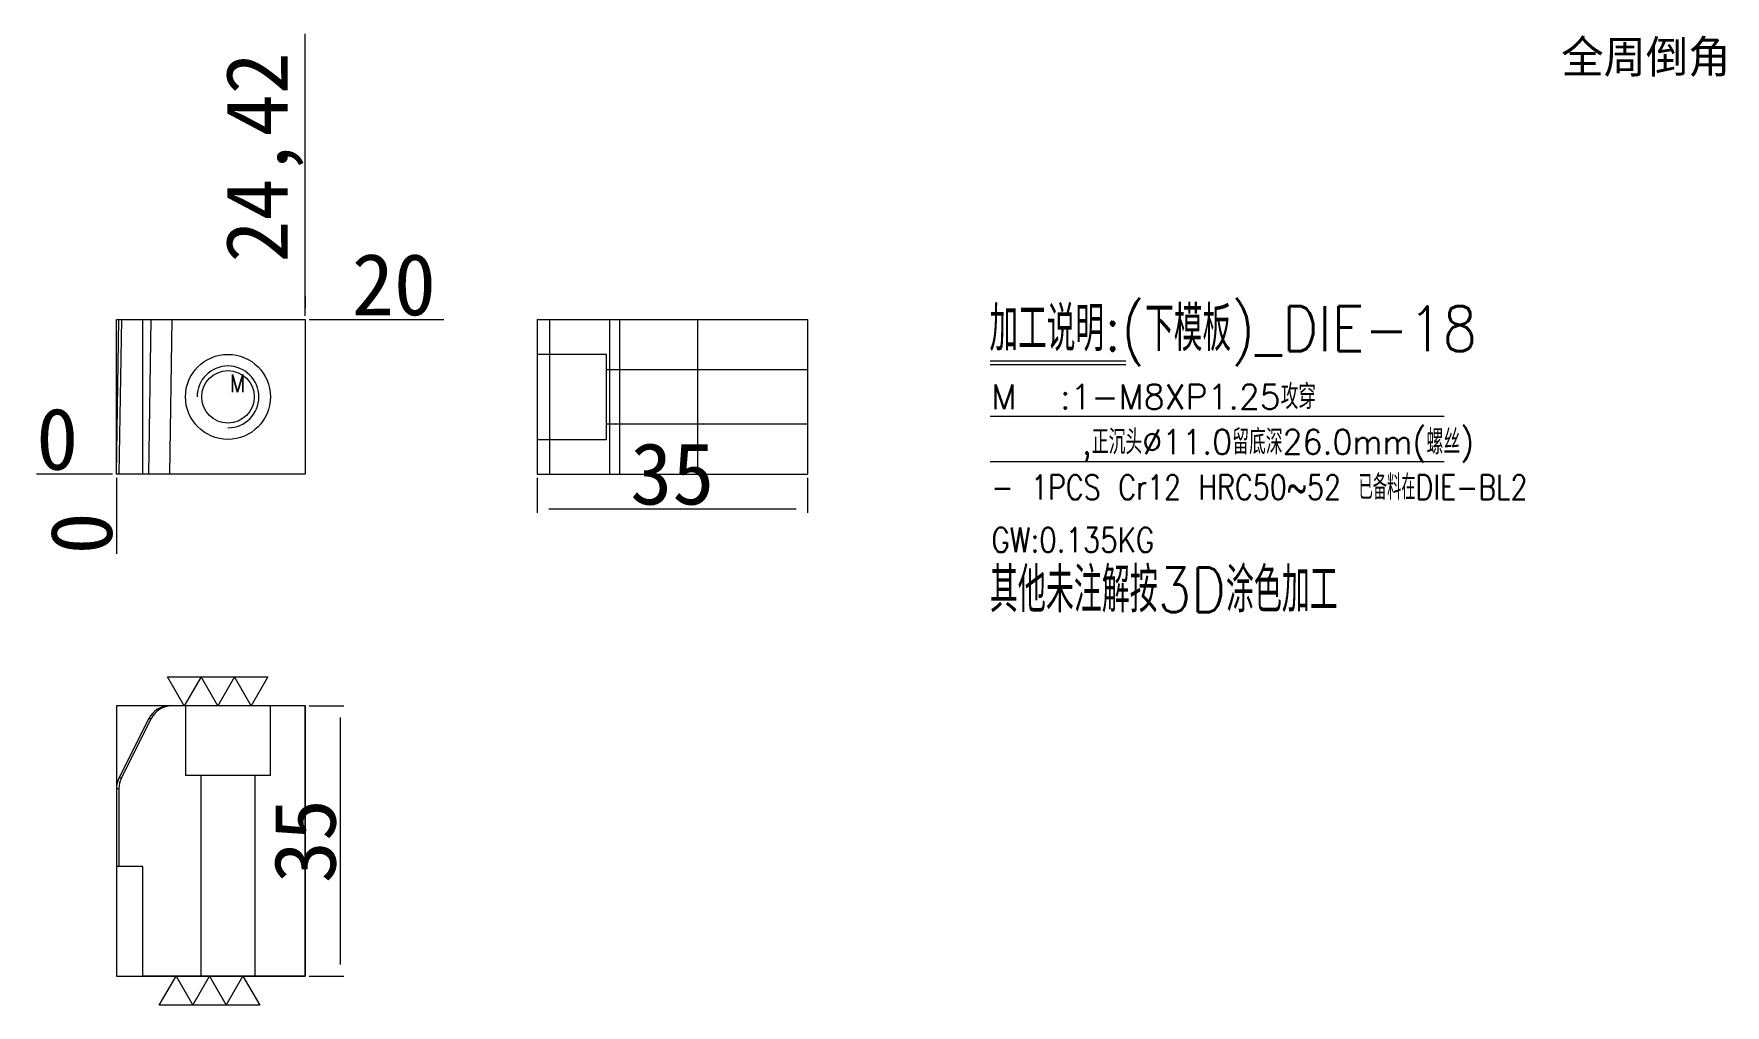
# Model space of a CAD drawing. Header units: millimetres. Extents: x 12528 to 12747, y 41956 to 42081.
import ezdxf
from ezdxf.enums import TextEntityAlignment as Align

# ---------------------------------------------------------------- set-up
doc = ezdxf.new("R2010")
doc.units = ezdxf.units.MM
doc.linetypes.add('DASHED', pattern=[0])
doc.layers.add('DIE', color=7, linetype='Continuous')
doc.layers.add('dim', color=4, linetype='Continuous')
doc.styles.add('_PUG_ERP', font='txt')
doc.styles.add('chinesef_fs', font='txt.shx', dxfattribs={"bigfont": 'gbcbig.shx'})
doc.dimstyles.new('_PUG_ERP', dxfattribs={"dimtxt": 8, "dimasz": 1.5, "dimexe": 0.5, "dimexo": 0.5, "dimgap": 0.5, "dimtad": 1, "dimtxsty": '_PUG_ERP', "dimblk": 'CLOSEDBLANK', "dimcen": 0, "dimclrd": 4, "dimclre": 4, "dimclrt": 3, "dimazin": 3, "dimtfac": 1, "dimtmove": 0, "dimatfit": 3, "dimldrblk": 'CLOSEDBLANK', "dimlwd": 9, "dimlwe": 9})

# ---------------------------------------------------------------- blocks, each defined once
blk = doc.blocks.new('*D733')
at = {"layer": 'Defpoints', "color": 0}
for p in [(12563.08, 42044.39), (12567.58, 42044.39), (12538.65, 42024.39)]:
    blk.add_point(p, dxfattribs=at)
at = {"layer": 'dim', "color": 4, "lineweight": 9}
blk.add_line((12563.58, 42044.39), (12581.03, 42044.39), dxfattribs=at)
at = {"layer": 'dim', "color": 3, "lineweight": 13, "insert": (12574.55, 42048.89), "char_height": 8, "attachment_point": 5, "style": '_PUG_ERP'}
blk.add_mtext('20', dxfattribs=at)
blk = doc.blocks.new('_ClosedBlank')
blk = doc.blocks.new('*D734')
at = {"layer": 'Defpoints', "color": 0}
for p in [(12534.15, 42024.39), (12538.65, 42024.39), (12538.65, 42024.39)]:
    blk.add_point(p, dxfattribs=at)
at = {"layer": 'dim', "color": 4, "lineweight": 9}
blk.add_line((12538.15, 42024.39), (12528.32, 42024.39), dxfattribs=at)
at = {"layer": 'dim', "color": 3, "lineweight": 13, "insert": (12530.99, 42028.89), "char_height": 8, "attachment_point": 5, "style": '_PUG_ERP'}
blk.add_mtext('0', dxfattribs=at)
blk = doc.blocks.new('*D735')
at = {"layer": 'Defpoints', "color": 0}
for p in [(12538.65, 42024.39), (12538.65, 42024.39), (12538.65, 42019.89)]:
    blk.add_point(p, dxfattribs=at)
at = {"layer": 'dim', "color": 4, "lineweight": 9}
blk.add_line((12538.65, 42023.89), (12538.65, 42014.06), dxfattribs=at)
at = {"layer": 'dim', "color": 3, "lineweight": 13, "insert": (12534.15, 42016.72), "char_height": 8, "attachment_point": 5, "rotation": 90, "style": '_PUG_ERP'}
blk.add_mtext('0', dxfattribs=at)
blk = doc.blocks.new('*D736')
at = {"layer": 'Defpoints', "color": 0}
for p in [(12563.08, 42048.89), (12563.08, 42044.39), (12538.65, 42024.39)]:
    blk.add_point(p, dxfattribs=at)
at = {"layer": 'dim', "color": 4, "lineweight": 9}
for p, q in [((12563.08, 42045.89), (12563.08, 42081.39)), ((12563.08, 42044.89), (12563.08, 42047.39)), ((12563.08, 42047.39), (12563.08, 42045.89))]:
    blk.add_line(p, q, dxfattribs=at)
at = {"layer": 'dim', "color": 3, "lineweight": 13, "insert": (12557.82, 42065.39), "char_height": 8, "attachment_point": 5, "rotation": 90, "style": '_PUG_ERP'}
blk.add_mtext('24,42', dxfattribs=at)
blk = doc.blocks.new('*D737')
at = {"layer": 'Defpoints', "color": 0}
for p in [(12563.08, 41994.39), (12563.08, 41959.39), (12567.58, 41959.39)]:
    blk.add_point(p, dxfattribs=at)
at = {"layer": 'dim', "color": 4, "lineweight": 9}
for p, q in [((12563.58, 41994.39), (12568.08, 41994.39)), ((12567.58, 41992.89), (12567.58, 41960.89)), ((12563.58, 41959.39), (12568.08, 41959.39))]:
    blk.add_line(p, q, dxfattribs=at)
at = {"layer": 'dim', "color": 3, "lineweight": 13, "insert": (12563.08, 41976.89), "char_height": 8, "attachment_point": 5, "rotation": 90, "style": '_PUG_ERP'}
blk.add_mtext('35', dxfattribs=at)
blk = doc.blocks.new('*D738')
at = {"layer": 'Defpoints', "color": 0}
for p in [(12593.08, 42024.39), (12628.08, 42024.39), (12628.08, 42019.89)]:
    blk.add_point(p, dxfattribs=at)
at = {"layer": 'dim', "color": 4, "lineweight": 9}
for p, q in [((12593.08, 42023.89), (12593.08, 42019.39)), ((12628.08, 42023.89), (12628.08, 42019.39)), ((12594.58, 42019.89), (12626.58, 42019.89))]:
    blk.add_line(p, q, dxfattribs=at)
at = {"layer": 'dim', "color": 3, "lineweight": 13, "insert": (12610.58, 42024.39), "char_height": 8, "attachment_point": 5, "style": '_PUG_ERP'}
blk.add_mtext('35', dxfattribs=at)

msp = doc.modelspace()

# ---------------------------------------------------------------- linework, layer by layer
at = {"layer": 'DIE', "color": 155, "linetype": 'Continuous', "lineweight": 18}
for p, q in [((12539.285, 42044.391), (12538.971, 42024.391)), ((12542.826, 42024.391), (12543.14, 42044.391)), ((12545.823, 42044.391), (12545.51, 42024.391))]:
    msp.add_line(p, q, dxfattribs=at)
at = {"layer": 'DIE', "color": 21, "linetype": 'DASHED', "lineweight": 13, "ltscale": 0.145364}
for p, q in [((12542.078, 42024.391), (12542.078, 42044.391)), ((12613.878, 42024.391), (12613.878, 42044.391)), ((12539.285, 41985.024), (12543.14, 41992.733)), ((12538.968, 41983.683), (12538.968, 41973.591))]:
    msp.add_line(p, q, dxfattribs=at)
at = {"layer": 'DIE', "color": 21, "linetype": 'Continuous', "lineweight": 18}
for p, q in [((12593.078, 42044.391), (12628.078, 42044.391)), ((12593.078, 42044.391), (12593.078, 42024.391)), ((12628.078, 42044.391), (12628.078, 42024.391)), ((12593.078, 42024.391), (12628.078, 42024.391)), ((12542.826, 41992.733), (12538.971, 41985.024)), ((12563.078, 41994.391), (12545.51, 41994.391)), ((12563.078, 41994.391), (12563.078, 41959.391)), ((12538.655, 41983.683), (12538.655, 41973.591)), ((12542.078, 41973.591), (12538.655, 41973.591)), ((12542.078, 41959.391), (12542.078, 41973.591)), ((12563.078, 41959.391), (12542.078, 41959.391))]:
    msp.add_line(p, q, dxfattribs=at)
at = {"layer": 'DIE', "color": 155, "linetype": 'DASHED', "lineweight": 13, "ltscale": 0.145364}
for p, q in [((12594.737, 42024.391), (12594.737, 42044.391)), ((12602.445, 42044.391), (12602.445, 42024.391)), ((12603.786, 42024.391), (12603.786, 42044.391)), ((12542.826, 41992.733), (12543.14, 41992.733)), ((12538.655, 41983.683), (12538.968, 41983.683)), ((12539.285, 41985.024), (12538.971, 41985.024))]:
    msp.add_line(p, q, dxfattribs=at)
at = {"layer": 'DIE', "color": 31, "linetype": 'DASHED', "lineweight": 13, "ltscale": 0.145364}
for p, q in [((12602.078, 42039.891), (12593.078, 42039.891)), ((12602.078, 42034.391), (12602.078, 42039.891)), ((12628.078, 42037.894), (12602.078, 42037.894)), ((12602.078, 42028.891), (12602.078, 42034.391)), ((12602.078, 42030.887), (12628.078, 42030.887)), ((12593.078, 42028.891), (12602.078, 42028.891)), ((12547.578, 41994.391), (12547.578, 41985.391)), ((12558.578, 41985.391), (12558.578, 41994.391)), ((12558.578, 41985.391), (12547.578, 41985.391)), ((12549.575, 41985.391), (12549.575, 41959.391)), ((12556.582, 41959.391), (12556.582, 41985.391))]:
    msp.add_line(p, q, dxfattribs=at)
at = {"layer": 'DIE', "color": 1, "lineweight": 13}
msp.add_lwpolyline([(12538.968, 42044.391), (12563.078, 42044.391), (12563.078, 42024.391), (12538.655, 42024.391)], close=True, dxfattribs=at)
at = {"layer": 'DIE', "color": 42, "linetype": 'Continuous', "lineweight": 18}
msp.add_circle((12553.078, 42034.391), 5.5, dxfattribs=at)
at = {"layer": 'DIE', "color": 42, "linetype": 'Continuous', "lineweight": 13}
msp.add_circle((12553.078, 42034.391), 3.4, dxfattribs=at)
msp.add_arc((12553.078, 42034.391), 4, 270, 180, dxfattribs=at)
at = {"layer": 'DIE', "color": 21, "linetype": 'Continuous', "lineweight": 18}
for centre, start_param, end_param in [((12545.51, 41991.391), 1.5707963, 2.677945), ((12541.655, 41983.683), 2.677945, 3.1415927)]:
    msp.add_ellipse(centre, major_axis=(3, 0), ratio=0.999877, start_param=start_param, end_param=end_param, dxfattribs=at)
at = {"layer": 'DIE', "color": 21, "linetype": 'DASHED', "lineweight": 13, "ltscale": 0.145364}
for centre, start_param, end_param in [((12545.823, 41991.391), 1.5707963, 2.677945), ((12541.969, 41983.683), 2.677945, 3.1415927)]:
    msp.add_ellipse(centre, major_axis=(3, 0), ratio=0.999877, start_param=start_param, end_param=end_param, dxfattribs=at)
at = {"layer": 'dim', "color": 8, "linetype": 'Continuous', "lineweight": 18}
for p, q in [((12651.702, 42039.048), (12669.241, 42039.048)), ((12651.702, 42038.562), (12669.241, 42038.562)), ((12651.702, 42031.896), (12710.454, 42031.896)), ((12651.702, 42026.039), (12710.454, 42026.039))]:
    msp.add_line(p, q, dxfattribs=at)
at = {"layer": 'dim', "color": 252, "linetype": 'DASHED', "lineweight": 13, "ltscale": 0.2}
for points in [[(12563.079, 42044.391), (12563.079, 42024.391), (12538.655, 42024.391), (12538.655, 42044.391)], [(12538.655, 41959.391), (12563.078, 41959.391), (12563.078, 41994.391), (12538.655, 41994.391)]]:
    msp.add_lwpolyline(points, close=True, dxfattribs=at)
at = {"layer": 'dim', "lineweight": 13}
for points in [[(12558.256, 41998.141), (12556.091, 41994.391), (12553.926, 41998.141), (12551.76, 41994.391), (12549.595, 41998.141), (12547.43, 41994.391), (12545.265, 41998.141), (12558.256, 41998.141)], [(12544.194, 41955.641), (12546.359, 41959.391), (12548.524, 41955.641), (12550.689, 41959.391), (12552.855, 41955.641), (12555.02, 41959.391), (12557.185, 41955.641), (12544.194, 41955.641)]]:
    msp.add_lwpolyline(points, close=True, dxfattribs=at)

# ---------------------------------------------------------------- texts
at = {"layer": 'dim'}
msp.add_text('全周倒角', height=4.2088, dxfattribs=at).set_placement((12736.547, 42078.506), align=Align.MIDDLE)
at = {"layer": 'dim', "color": 4, "lineweight": 13, "style": 'chinesef_fs'}
for s, height, width, p in [('加工说明:(下模板)_DIE-18', 5.8, 0.8883, (12651.612, 42040.313)), ('M', 2.3, 0.8408, (12553.337, 42034.995)), ('M  :1-M8XP1.25攻穿', 3.2, 0.9866, (12651.872, 42032.811)), ('    ,正沉头%%c11.0留底深26.0mm(螺丝)', 3.2, 0.9432, (12651.872, 42026.954)), ('- 1PCS Cr12 HRC50~52 已备料在DIE-BL2 ', 3.2, 0.7996, (12651.872, 42021.097)), ('GW:0.135KG ', 3.2, 0.8211, (12651.872, 42014.268))]:
    msp.add_text(s, height=height, dxfattribs=dict(at, width=width)).set_placement(p)
at = {"layer": 'dim', "color": 21, "lineweight": 13, "style": 'chinesef_fs', "width": 0.8663}
msp.add_text('其他未注解按3D涂色加工', height=5.8, dxfattribs=at).set_placement((12651.677, 42006.508))

# ---------------------------------------------------------------- dimensions: what is measured, and where the dimension line sits
at = {"layer": 'dim', "lineweight": 13}
for feature_location, offset, dtype, origin, picture, middle in [((12563.078, 42044.391), (0, 4.5), 1, (12538.655, 42024.391), '*D736', (12557.817, 42065.391)), ((12563.078, 42044.391), (4.5, 0), 0, (12538.655, 42024.391), '*D733', (12574.554, 42048.891)), ((12538.654567269, 42024.390958747), (-4.5, 0), 0, (12538.654567269, 42024.390958747), '*D734', (12530.987900602, 42028.890958747)), ((12538.654567269, 42024.390958747), (0, -4.5), 1, (12538.654567269, 42024.390958747), '*D735', (12534.154567269, 42016.724292081))]:
    dim = msp.add_ordinate_dim(feature_location=feature_location, offset=offset, dtype=dtype, origin=origin, dimstyle='_PUG_ERP', dxfattribs=at)
    dim.commit()
    dim.dimension.update_dxf_attribs({"geometry": picture, "text_midpoint": middle})
dim = msp.add_linear_dim(base=(12628.078, 42019.891), p1=(12593.078, 42024.391), p2=(12628.078, 42024.391), dimstyle='_PUG_ERP', dxfattribs=at)
dim.commit()
dim.dimension.update_dxf_attribs({"geometry": '*D738', "text_midpoint": (12610.578, 42024.391)})
dim = msp.add_linear_dim(base=(12567.578, 41959.391), p1=(12563.078, 41994.391), p2=(12563.078, 41959.391), angle=90, dimstyle='_PUG_ERP', dxfattribs=at)
dim.commit()
dim.dimension.update_dxf_attribs({"geometry": '*D737', "text_midpoint": (12563.078, 41976.891)})

doc.saveas('drawing.dxf')
